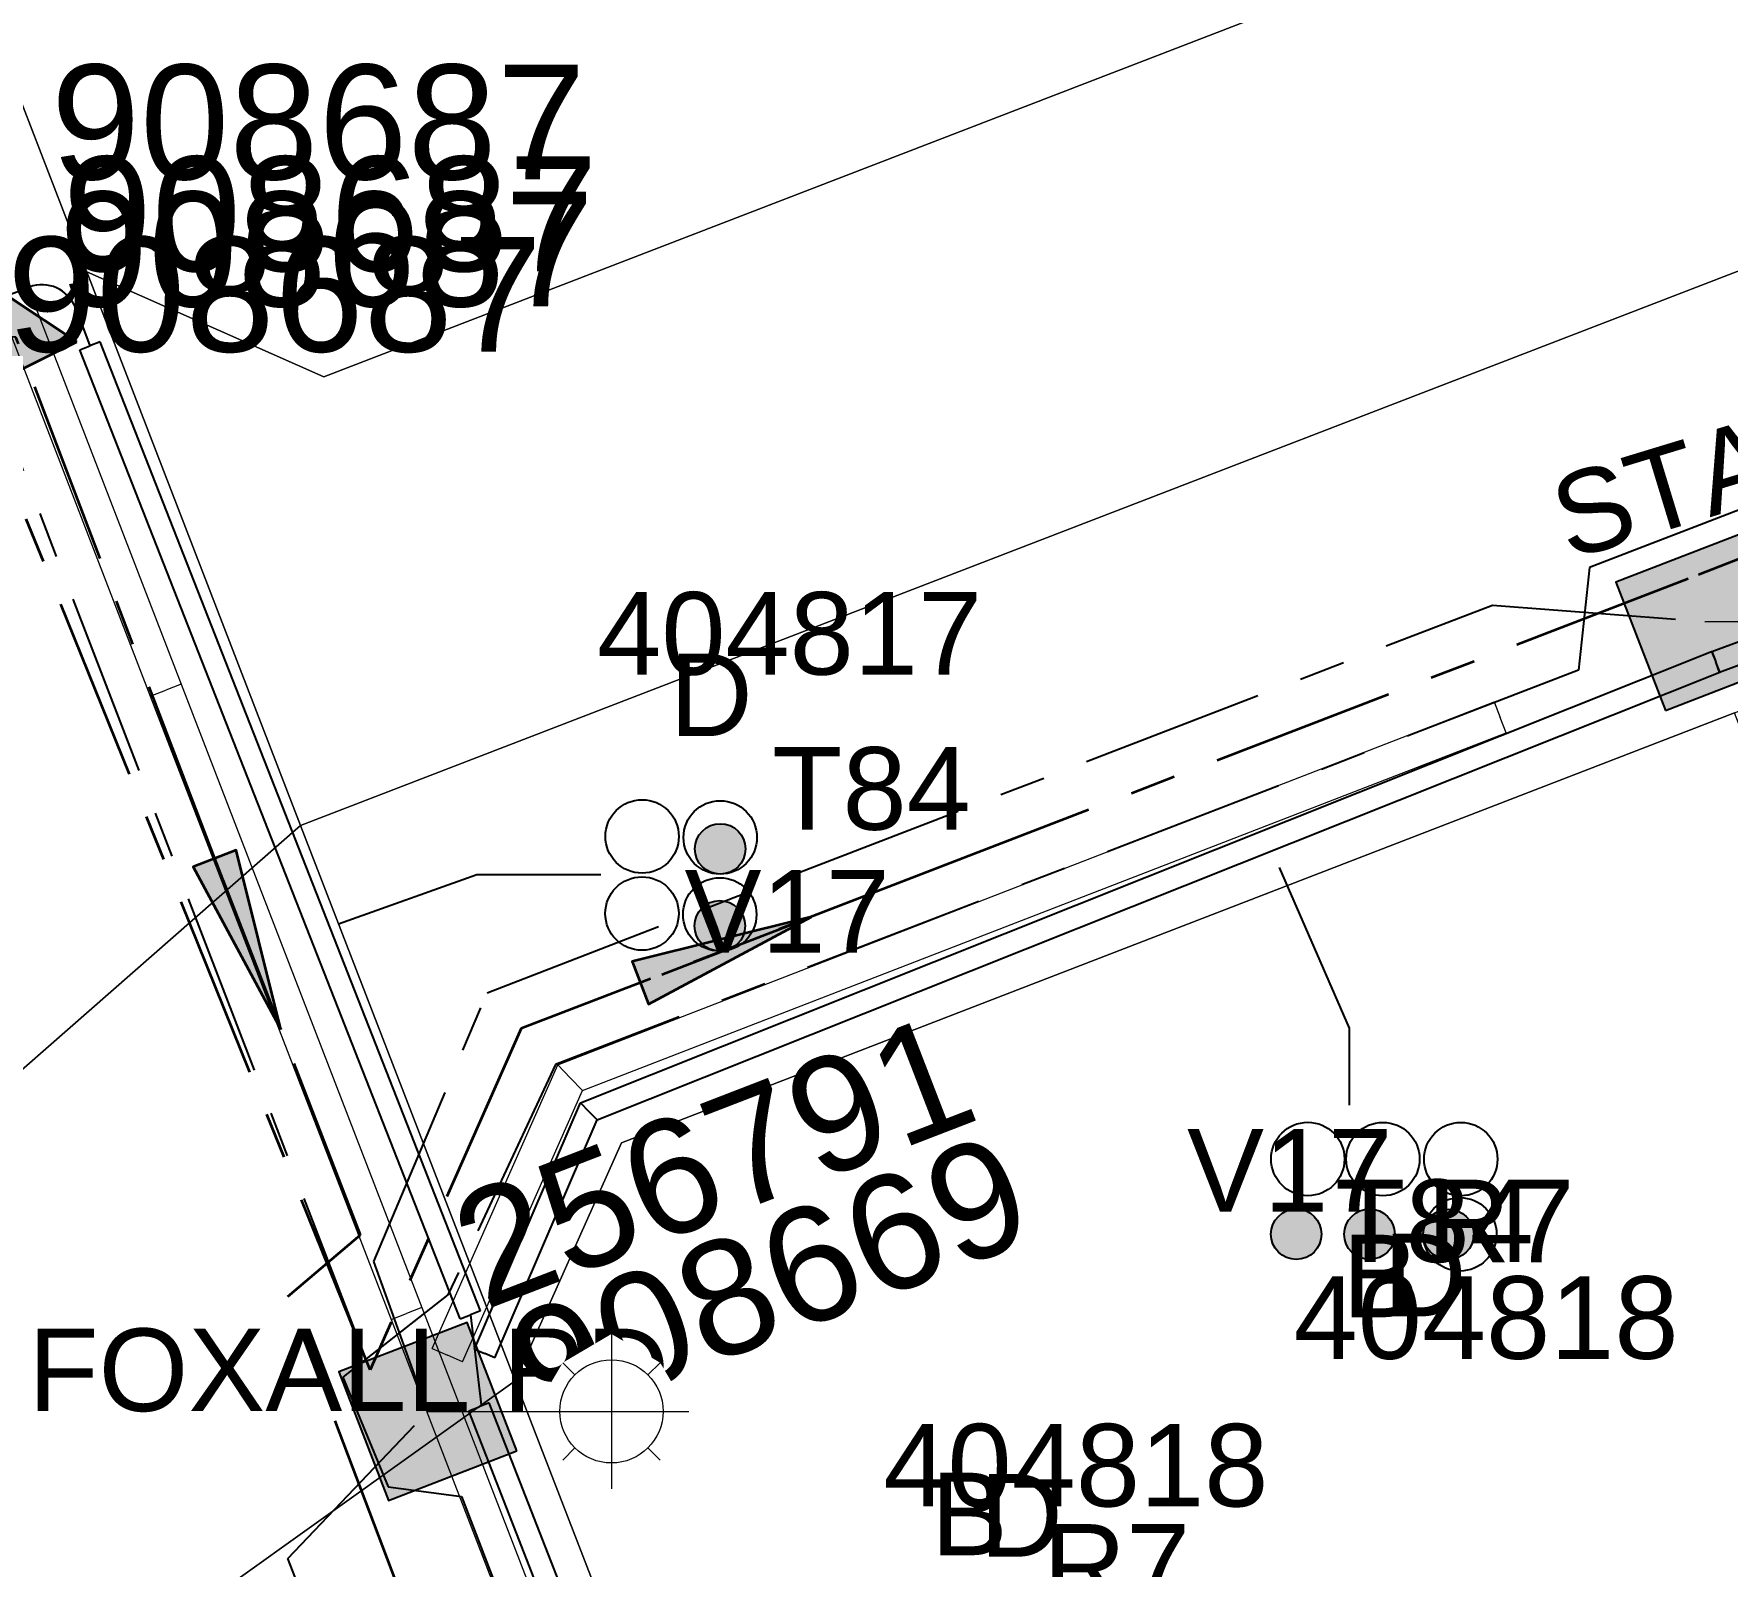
# Model space of a CAD drawing. Header units: metres. Extents: x 0 to 311631, y 0 to 6270612.
# Drawn here: x 311130.62 to 311167.52, y 6269954.25 to 6269987.64 of the extents above; entities that cross this region are included whole.
import ezdxf
from ezdxf import colors
from ezdxf.entities.mleader import LeaderData, LeaderLine
from ezdxf.enums import TextEntityAlignment as Align
from ezdxf.math import Vec2, Vec3

# ---------------------------------------------------------------- set-up
doc = ezdxf.new("R2010")
doc.units = ezdxf.units.M
doc.linetypes.add('Cable Exist UG', pattern=[7, 4, -1, 1, -1])
doc.layers.get('0').update_dxf_attribs({"color": 6})
for name, color, linetype, lineweight in [('_User Miscellaneous1', 30, 'Continuous', 13), ('_User_HV_Exist', 1, 'Continuous', 35), ('_User_LV_Exist', 5, 'Continuous', 35), ('Cadastre Developer_SP_NEW', 92, 'Continuous', 15), ('Cadastre Land Parcels_SP_EXT', 118, 'Continuous', 15), ('Cadastre Roads_SP_EXT', 218, 'Continuous', 15), ('Mains_HV_EXT', 13, 'Continuous', 25), ('Mains_LV_EXT', 163, 'Continuous', 25), ('Mains_LV_SL_EXT', 135, 'Continuous', 25)]:
    doc.layers.add(name, color=color, linetype=linetype, lineweight=lineweight)
for name, color, linetype in [('Duct_SP_EXT', 30, 'Continuous'), ('SupportsOH_SP_TR_HV_LV_SL_EXT', 7, 'Continuous'), ('SupportsUG_SP_LV_SL_EXT', 7, 'Continuous'), ('Trench_SP_EXT', 7, 'Continuous')]:
    doc.layers.add(name, color=color, linetype=linetype)
doc.styles.add('COLUMN_LABEL', font='arial.ttf', dxfattribs={"height": 2})
doc.styles.add('iecARIAL', font='arial.ttf', dxfattribs={"height": 2})
doc.styles.add('POLE_LABEL', font='arial.ttf', dxfattribs={"height": 2})
doc.styles.add('SL_LABEL', font='arial.ttf', dxfattribs={"height": 2})
doc.styles.get("Standard").update_dxf_attribs({"font": 'arial.ttf'})

# ---------------------------------------------------------------- blocks, each defined once
blk = doc.blocks.new('COLUMN_EXT')
blk.add_hatch(color=256).paths.add_polyline_path([(1.5, -1.5), (1.5, 1.5), (-1.5, 1.5), (-1.5, -1.5)])
blk.add_lwpolyline([(1.5, 1.5), (-1.5, 1.5), (-1.5, -1.5), (1.5, -1.5)], close=True)
at = {"flags": 1}
blk.add_attdef('Z', (-1.813, 2.351), '', height=0.2, rotation=180, dxfattribs=at)
at = {"flags": 9}
for tag, p in [('SUBURB', (-1.813, 1.8)), ('NOTES', (-1.813, 2)), ('STREETNAME', (-1.813, 1.6)), ('LOCATION', (-1.813, 1.4)), ('LEGEND', (-1.813, 1.2)), ('OWNED_BY', (-1.813, 0.6)), ('USAGE', (-1.813, 1)), ('STATE', (-1.813, 0.8)), ('COLUMN_TYPE', (-1.813, 0.4))]:
    blk.add_attdef(tag, text='', height=0.2, rotation=180, dxfattribs=at).set_placement(p, align=Align.MIDDLE_LEFT)
for tag, style, p in [('STRUCTURE_PLANT_NUMBER', 'POLE_LABEL', (-1.813, -0.031)), ('STREET_CODE', 'COLUMN_LABEL', (-1.813, 0.2))]:
    blk.add_attdef(tag, text='', height=0.2, rotation=180, dxfattribs=dict(at, style=style)).set_placement(p, align=Align.MIDDLE_LEFT)
at = {"style": 'COLUMN_LABEL', "width": 0.9, "flags": 8}
blk.add_attdef('ASSET_NUM', text='', height=2, rotation=270, dxfattribs=at).set_placement((2, -4), align=Align.MIDDLE_LEFT)
blk = doc.blocks.new('DUCT_EXT')
blk.add_circle((0, 0.8), 0.8)
at = {"flags": 1}
blk.add_attdef('Z', (0, 0), '', height=0.2, dxfattribs=at)
at = {"flags": 9}
for tag, p in [('DUCT_CODE', (0, 0)), ('XSECT_TYPE', (0, -0.2)), ('FB_REFERENCE', (0, -0.4)), ('STATE', (0, -0.6)), ('NOTES', (0, -0.8))]:
    blk.add_attdef(tag, text='', height=0.2, dxfattribs=at).set_placement(p, align=Align.MIDDLE_LEFT)
blk = doc.blocks.new('POLE_EXT')
blk.add_hatch(color=256).paths.add_polyline_path([(-1, 0, 1), (1, 0, 1)])
blk.add_lwpolyline([(-1, 0, 1), (1, 0, 1)], format="xyb", close=True)
at = {"flags": 8}
blk.add_attdef('pNumber', text='', height=2, dxfattribs=at).set_placement((2.5, 2.5), align=Align.MIDDLE_CENTER)
at = {"style": 'POLE_LABEL', "flags": 9}
for tag, p in [('STRUCTURE_PLANT_NUMBER', (1.355, 0.028)), ('STREET_CODE', (1.355, -0.2))]:
    blk.add_attdef(tag, text='', height=0.2, dxfattribs=at).set_placement(p, align=Align.MIDDLE_LEFT)
at = {"flags": 9}
for tag, p in [('OWNED_BY', (1.355, -0.4)), ('SPECIAL_USE', (1.355, -0.8)), ('PARENT', (1.355, -0.6)), ('STATE', (1.355, -1)), ('USAGE', (1.355, -1.2)), ('cLV', (1.355, -1.4)), ('hDepth', (1.355, -1.6)), ('hDia', (1.355, -1.8)), ('cHV', (1.355, -2)), ('LBRACKET', (1.355, -2.2)), ('LExisting', (1.355, -2.4)), ('LANTNUMBER', (1.355, -2.6)), ('LOther', (1.355, -2.8)), ('LRemove', (1.355, -3)), ('cLinedev', (1.355, -3.4)), ('LEGEND', (1.355, -3.2)), ('pExisting', (1.355, -3.8)), ('LOCATION', (1.355, -3.6)), ('PFNUMBER', (1.355, -4)), ('pFooting', (1.355, -4.4)), ('NEWPFNUMBER', (1.355, -4.2)), ('pNew', (1.355, -4.6)), ('pRelocate', (1.355, -5)), ('pRemove', (1.355, -5.2)), ('pReplace', (1.355, -5.4)), ('pStay', (1.355, -5.6)), ('pType', (1.355, -5.8)), ('cspan', (1.355, -6)), ('STREETNAME', (1.355, -6.2)), ('SUBURB', (1.355, -6.4)), ('NOTES', (1.355, -6.6)), ('OPERATED_BY', (1.355, -7.014)), ('MAINTAINED_BY', (1.355, -6.814))]:
    blk.add_attdef(tag, text='', height=0.2, dxfattribs=at).set_placement(p, align=Align.MIDDLE_LEFT)
at = {"flags": 1}
blk.add_attdef('Z', (1.355, -7.328), '', height=0.2, dxfattribs=at)
blk = doc.blocks.new('CABLE_LARGE_EXT')
h = blk.add_hatch(color=256)
edge = h.paths.add_edge_path()
edge.add_arc((0, 0.55), 0.55, 0, 360)
blk.add_circle((0, 0.55), 0.55)
at = {"flags": 1}
blk.add_attdef('Z', (0, 0), '', height=0.2, dxfattribs=at)
at = {"flags": 9}
for tag, p in [('COND_CODE', (0, 0)), ('STATE', (0, -0.4)), ('FB_REFERENCE', (0, -0.2)), ('XSECT_SIZE', (0, -0.6)), ('NOTES', (0, -0.8))]:
    blk.add_attdef(tag, text='', height=0.2, dxfattribs=at).set_placement(p, align=Align.MIDDLE_LEFT)
blk = doc.blocks.new('*U404')
h = blk.add_hatch(color=256)
h.dxf.hatch_style = 1
h.paths.add_polyline_path([(0.002, 4), (-0.5, 0), (0.5, 0)])
blk.add_line((0, 0.5), (0.002, 4))
at = {"flags": 128}
blk.add_lwpolyline([(0.002, 4), (-0.5, 0), (0.5, 0)], close=True, dxfattribs=at)
blk.add_circle((0, 0), 0.0001)
blk = doc.blocks.new('SL_LANTERN_EXT')
at = {"flags": 9}
for tag, p in [('LRATECODE', (-7.4, 0)), ('LOUTREACHVOCAB', (-7.2, 0)), ('LOUTREACH', (-7, 0)), ('LANTNUMBER', (-6.6, 0)), ('LNEW', (-6.4, 0)), ('LMASTVOCAB', (-6.2, 0)), ('LMAST', (-6, 0)), ('LLAMPVOCAB', (-5.8, 0)), ('LLAMP', (-5.6, 0)), ('LEXIST', (-5.4, 0)), ('LCHARGE3PERCENT', (-5.2, 0)), ('LCHARGE3', (-5, 0)), ('LCHARGE2PERCENT', (-4.8, 0)), ('LCHARGE2', (-4.6, 0)), ('LCHARGE1PERCENT', (-4.4, 0)), ('LCHARGE1', (-4.2, 0)), ('LCATEGORY', (-4, 0)), ('LBRACKETVOCAB', (-3.8, 0)), ('LBRACKET', (-3.6, 0)), ('LKINGHEIGHT', (-3.4, 0)), ('CREPLACE', (-3.2, 0)), ('CREMOVE', (-3, 0)), ('CNUMBER', (-2.8, 0)), ('CNEW', (-2.6, 0)), ('CEXIST', (-2.4, 0)), ('USAGE', (-2.2, 0)), ('STATE', (-2, 0)), ('OWNED_BY', (-1.8, 0)), ('ORIENTATION', (-1.6, 0)), ('OPERATING_VOLTAGE', (-1.4, 0)), ('NO_PHASES', (-1.2, 0)), ('LANTERN_TYPE', (-1, 0)), ('LANTERN_PURPOSE', (-0.8, 0)), ('CONTROL_TYPE', (-0.6, 0)), ('CONSTRUCTED_VOLTAGE', (-0.4, 0))]:
    blk.add_attdef(tag, text='', height=0.001, rotation=270, dxfattribs=at).set_placement(p, align=Align.MIDDLE_LEFT)
at = {"style": 'SL_LABEL', "flags": 9}
blk.add_attdef('STREET_CODE', text='', height=0.001, rotation=270, dxfattribs=at).set_placement((0.001, 0), align=Align.MIDDLE_LEFT)
at = {"flags": 1}
blk.add_attdef('Z', (0, 0), '', height=0.001, rotation=270, dxfattribs=at)
at = {"width": 0.9}
blk.add_attdef('LNUMBER', text='', height=1, dxfattribs=at).set_placement((7, -1), align=Align.MIDDLE_LEFT)
at = {"flags": 9}
for tag, p in [('LREMOVE', (0, -7.6)), ('LREPLACE', (0, -7.8)), ('LTYPE', (0, -8)), ('LTYPEVOCAB', (0, -8.2)), ('LEGEND', (0, -8.4)), ('SUBURB', (0, -8.6)), ('STREETNAME', (0, -8.8)), ('LOCATION', (0, -9)), ('NOTES', (0, -9.2)), ('MAINTAINED_BY', (0, -9.863))]:
    blk.add_attdef(tag, text='', height=0.001, dxfattribs=at).set_placement(p, align=Align.MIDDLE_LEFT)
blk.add_attdef('OPERATED_BY', (0, -9.607), '', height=0.001, dxfattribs=at)
blk.add_wipeout([(5.688, 0), (5.061, -1.061), (4, -1.688), (2.939, -1.061), (2.313, 0), (2.939, 1.061), (4, 1.687), (5.061, 1.061)])
for p, q in [((4, 1.687), (4, 0)), ((2.939, 1.061), (3.205, 0.795)), ((5.061, 1.061), (4.795, 0.795)), ((0, 0), (4, 0)), ((4, 0), (5.688, 0)), ((4, 0), (4, -1.688)), ((2.939, -1.061), (3.205, -0.795)), ((5.061, -1.061), (4.795, -0.795))]:
    blk.add_line(p, q)
blk.add_circle((4, 0), 1.125)
blk = doc.blocks.new('ARROW')
h = blk.add_hatch(color=256)
h.dxf.hatch_style = 1
h.paths.add_polyline_path([(-4.0001, -0.0001), (-0.0001, -0.5001), (-0.0001, 0.4999)])
blk.add_line((-0.5001, -0.0001), (-4.0001, -0.0001))
at = {"flags": 128}
blk.add_lwpolyline([(-4.0001, -0.0001), (-0.0001, -0.5001), (-0.0001, 0.4999)], close=True, dxfattribs=at)
blk.add_circle((-0.0001, -0.0001), 0.0001)
blk = doc.blocks.new('*U442')
h = blk.add_hatch(color=256)
h.dxf.hatch_style = 1
edge = h.paths.add_edge_path()
edge.add_arc((-2.048, 1.434), 0.2, -215.0017, 144.9983)
h = blk.add_hatch(color=256)
h.dxf.hatch_style = 1
h.paths.add_polyline_path([(3.224, -1.362), (2.179, 0.019), (1.505, -1.576)])
for p, q in [((-1.065, 1.966), (-2.212, 0.328)), ((-1.638, 1.147), (-2.048, 1.434))]:
    blk.add_line(p, q)
at = {"flags": 128}
blk.add_lwpolyline([(3.224, -1.362), (2.179, 0.019), (1.505, -1.576)], close=True, dxfattribs=at)
blk.add_circle((-2.048, 1.434), 0.2)
blk = doc.blocks.new('*U443')
h = blk.add_hatch(color=256)
h.dxf.hatch_style = 1
edge = h.paths.add_edge_path()
edge.add_arc((-2.049, 1.432), 0.2, 145.0531, 505.0531)
h = blk.add_hatch(color=256)
h.dxf.hatch_style = 1
h.paths.add_polyline_path([(3.025, 1.76), (1.293, 1.754), (2.164, 0.257)])
for p, q in [((-1.067, 1.965), (-2.212, 0.326)), ((-1.639, 1.146), (-2.049, 1.432))]:
    blk.add_line(p, q)
at = {"flags": 128}
blk.add_lwpolyline([(3.025, 1.76), (1.293, 1.754), (2.164, 0.257)], close=True, dxfattribs=at)
blk.add_circle((-2.049, 1.432), 0.2)

msp = doc.modelspace()

# ---------------------------------------------------------------- linework, layer by layer
at = {"layer": '_User Miscellaneous1', "transparency": 33554687}
for p, q in [((311130.341, 6269982.501), (311133.829, 6269973.469)), ((311129.67, 6269982.241), (311133.157, 6269973.209)), ((311133.157, 6269973.209), (311133.493, 6269973.339)), ((311133.157, 6269973.209), (311138.403, 6269959.623)), ((311133.829, 6269973.469), (311133.493, 6269973.339)), ((311162.443, 6269973.082), (311162.573, 6269972.746)), ((311162.703, 6269972.41), (311162.573, 6269972.746)), ((311138.403, 6269959.623), (311138.739, 6269959.753))]:
    msp.add_line(p, q, dxfattribs=at)
at = {"layer": '_User_HV_Exist', "linetype": 'Cable Exist UG'}
msp.add_lwpolyline([(311271.574, 6269926.572), (311273.407, 6269927.321), (311270.579, 6269934.599), (311270.579, 6269934.599), (311240.387, 6269922.955), (311238.629, 6269918.987), (311225.896, 6269913.995), (311225.896, 6269913.995), (311223.603, 6269919.932), (311205.844, 6269965.917), (311204.82, 6269968.568), (311204.82, 6269968.568), (311199.529, 6269982.27), (311192.084, 6269985.569), (311166.666, 6269975.767), (311150.589, 6269969.567), (311150.589, 6269969.567), (311141.242, 6269965.963), (311137.948, 6269958.525), (311129.961, 6269978.291), (311129.961, 6269978.291)], dxfattribs=at)
at = {"layer": 'Cadastre Developer_SP_NEW', "linetype": 'Continuous'}
msp.add_lwpolyline([(311213.442, 6270009.668), (311215.735, 6270014.833), (311191.811, 6270076.821), (311107.866, 6270044.418), (311131.772, 6269982.458), (311136.94, 6269980.169), (311213.442, 6270009.668)], close=True, dxfattribs=at)
msp.add_lwpolyline([(311213.442, 6270009.668), (311136.94, 6269980.169), (311131.772, 6269982.458), (311136.427, 6269970.393), (311189.771, 6269990.972), (311213.834, 6270000.255)], dxfattribs=at)
at = {"layer": 'Cadastre Land Parcels_SP_EXT', "linetype": 'Continuous'}
for points in [[(311213.442, 6270009.668), (311215.735, 6270014.833), (311191.811, 6270076.821), (311107.866, 6270044.418), (311131.772, 6269982.458), (311136.94, 6269980.169), (311213.442, 6270009.668)], [(311174.986, 6269953.96), (311167.677, 6269972.844), (311143.428, 6269963.471), (311141.108, 6269958.284), (311146.967, 6269943.124), (311174.986, 6269953.96)]]:
    msp.add_lwpolyline(points, close=True, dxfattribs=at)
msp.add_lwpolyline([(311213.442, 6270009.668), (311136.94, 6269980.169), (311131.772, 6269982.458), (311136.427, 6269970.393), (311189.771, 6269990.972), (311213.834, 6270000.255)], dxfattribs=at)
at = {"layer": 'Cadastre Roads_SP_EXT', "linetype": 'Continuous'}
for points in [[(311136.427, 6269970.393), (311131.771, 6269982.459), (311123.653, 6270003.499), (311105.27, 6269995.169), (311109.238, 6269984.901), (311114.01, 6269972.546), (311118.783, 6269960.194), (311120.307, 6269956.251), (311136.427, 6269970.393)], [(311143.428, 6269963.471), (311167.677, 6269972.844), (311191.926, 6269982.219), (311189.771, 6269990.972), (311136.427, 6269970.393), (311141.108, 6269958.284), (311143.428, 6269963.471)], [(311124.191, 6269946.195), (311141.108, 6269958.284), (311136.427, 6269970.393), (311120.307, 6269956.251), (311122.75, 6269949.926), (311120.463, 6269944.755), (311124.191, 6269946.195)], [(311193.994, 6269821.464), (311188.286, 6269836.229), (311179.912, 6269857.895), (311170.909, 6269881.185), (311166.416, 6269892.807), (311164.714, 6269897.211), (311161.912, 6269904.458), (311157.41, 6269916.108), (311152.186, 6269929.623), (311146.967, 6269943.124), (311141.108, 6269958.284), (311124.191, 6269946.195), (311137.148, 6269912.668), (311142.369, 6269899.158), (311143.056, 6269897.378), (311146.872, 6269887.504), (311151.375, 6269875.852), (311156.322, 6269863.051), (311161.51, 6269849.627), (311166.734, 6269836.108), (311171.238, 6269824.454), (311175.742, 6269812.801), (311179.723, 6269802.498), (311193.994, 6269821.464)]]:
    msp.add_lwpolyline(points, close=True, dxfattribs=at)
at = {"layer": 'Duct_SP_EXT'}
for p, q in [((311167.183, 6269974.183), (311192.45, 6269983.572)), ((311167.35, 6269973.733), (311192.428, 6269983.051)), ((311132.067, 6269980.934), (311131.843, 6269980.846)), ((311140.355, 6269959.816), (311132.067, 6269980.934)), ((311131.62, 6269980.758), (311131.843, 6269980.846)), ((311139.908, 6269959.64), (311131.62, 6269980.758)), ((311142.531, 6269964.345), (311167.178, 6269974.181)), ((311167.178, 6269974.181), (311167.267, 6269973.958)), ((311167.183, 6269974.183), (311167.267, 6269973.958)), ((311167.356, 6269973.735), (311167.267, 6269973.958)), ((311167.35, 6269973.733), (311167.267, 6269973.958)), ((311142.893, 6269963.973), (311167.356, 6269973.735)), ((311140.223, 6269958.977), (311142.531, 6269964.345)), ((311142.531, 6269964.345), (311142.712, 6269964.159)), ((311140.664, 6269958.787), (311142.893, 6269963.973)), ((311142.893, 6269963.973), (311142.712, 6269964.159)), ((311139.908, 6269959.64), (311140.131, 6269959.728)), ((311140.355, 6269959.816), (311140.131, 6269959.728)), ((311140.223, 6269958.977), (311140.444, 6269958.882)), ((311140.664, 6269958.787), (311140.444, 6269958.882)), ((311140.097, 6269957.635), (311140.321, 6269957.722)), ((311140.544, 6269957.809), (311140.321, 6269957.722)), ((311146.287, 6269943.083), (311140.544, 6269957.809)), ((311145.839, 6269942.909), (311140.097, 6269957.635))]:
    msp.add_line(p, q, dxfattribs=at)
for points in [[(311159.286, 6269964.293), (311159.286, 6269965.973), (311157.761, 6269969.474)], [(311142.973, 6269969.316), (311140.273, 6269969.316), (311137.259, 6269968.239)]]:
    msp.add_lwpolyline(points, dxfattribs=at)
at = {"layer": 'Mains_HV_EXT', "linetype": 'Cable Exist UG'}
msp.add_lwpolyline([(311271.574, 6269926.572), (311268.791, 6269933.909), (311268.791, 6269933.909), (311240.387, 6269922.955), (311238.629, 6269918.987), (311225.896, 6269913.995), (311225.896, 6269913.995), (311223.603, 6269919.932), (311205.844, 6269965.917), (311204.82, 6269968.568), (311204.82, 6269968.568), (311199.529, 6269982.27), (311192.084, 6269985.569), (311166.666, 6269975.767), (311150.589, 6269969.567), (311150.589, 6269969.567), (311141.242, 6269965.963), (311137.948, 6269958.525), (311129.475, 6269980.512), (311128.762, 6269982.542)], dxfattribs=at)
at = {"layer": 'Mains_LV_EXT', "linetype": 'Cable Exist UG'}
for points in [[(311204.959, 6269965.434), (311198.745, 6269981.524), (311192.104, 6269984.505), (311169.416, 6269975.756), (311167.898, 6269977.314), (311167.898, 6269977.314), (311164.518, 6269976.01), (311164.275, 6269973.773), (311141.989, 6269965.179), (311139.643, 6269960.16), (311137.352, 6269958.364), (311137.352, 6269958.364), (311138.342, 6269955.974), (311139.935, 6269955.769), (311145.085, 6269942.447)], [(311145.074, 6269942.476), (311146.18, 6269939.614), (311144.323, 6269939.002), (311144.323, 6269939.002), (311138.601, 6269953.673), (311136.154, 6269960.124), (311137.734, 6269961.469), (311137.734, 6269961.469), (311134.561, 6269969.672), (311130.229, 6269981.034), (311128.026, 6269981.222)]]:
    msp.add_lwpolyline(points, dxfattribs=at)
at = {"layer": 'Mains_LV_SL_EXT', "linetype": 'Cable Exist UG'}
for points in [[(311139.206, 6269957.621), (311138.028, 6269960.885), (311138.028, 6269960.885), (311140.496, 6269966.746), (311162.404, 6269975.195), (311167.033, 6269974.837)], [(311145.063, 6269942.503), (311140.606, 6269942.774), (311140.606, 6269942.774), (311136.156, 6269954.417), (311139.206, 6269957.621)]]:
    msp.add_lwpolyline(points, dxfattribs=at)
at = {"layer": 'Trench_SP_EXT', "linetype": 'Cable Exist UG'}
msp.add_lwpolyline([(311128.136, 6269981.229), (311130.525, 6269982.126), (311130.525, 6269982.126, -0.412019), (311131.524, 6269981.677), (311131.524, 6269981.677), (311131.843, 6269980.846)], format="xyb", dxfattribs=at)
msp.add_lwpolyline([(311140.131, 6269959.728), (311140.368, 6269957.762)], dxfattribs=at)

# ---------------------------------------------------------------- block references
at = {"layer": '_User Miscellaneous1'}
ref = msp.add_blockref('POLE_EXT', (311128.039, 6269981.217), dxfattribs=at)
ref.add_attrib('ASSET_NUM', '908687', dxfattribs={"layer": '0', "height": 2.5, "style": 'POLE_LABEL'}).set_placement((311130.994, 6269985.723), align=Align.MIDDLE_LEFT)
at = {"layer": '_User_HV_Exist'}
ref = msp.add_blockref('POLE_EXT', (311128.039, 6269981.217), dxfattribs=at)
ref.add_attrib('ASSET_NUM', '908687', dxfattribs={"layer": '0', "height": 2.5, "style": 'POLE_LABEL'}).set_placement((311131.173, 6269982.953), align=Align.MIDDLE_LEFT)
at = {"layer": '_User_HV_Exist', "linetype": 'Continuous', "transparency": 33554687, "rotation": 291.1237861404398}
msp.add_blockref('*U404', (311143.836, 6269966.963), dxfattribs=at)
at = {"layer": '_User_LV_Exist'}
ref = msp.add_blockref('POLE_EXT', (311128.039, 6269981.217), dxfattribs=at)
ref.add_attrib('ASSET_NUM', '908687', dxfattribs={"layer": '0', "height": 2.5, "style": 'POLE_LABEL'}).set_placement((311131.251, 6269983.721), align=Align.MIDDLE_LEFT)
at = {"layer": 'Duct_SP_EXT'}
for name, p in [('DUCT_EXT', (311143.874, 6269969.351)), ('DUCT_EXT', (311145.576, 6269969.33)), ('CABLE_LARGE_EXT', (311145.576, 6269969.33)), ('DUCT_EXT', (311143.871, 6269967.671)), ('DUCT_EXT', (311145.566, 6269967.652)), ('CABLE_LARGE_EXT', (311145.566, 6269967.652))]:
    msp.add_blockref(name, p, dxfattribs=at)
at = {"layer": 'Duct_SP_EXT', "rotation": 269.9506984013176}
for name, p in [('DUCT_EXT', (311157.579, 6269963.122)), ('DUCT_EXT', (311159.215, 6269963.121)), ('DUCT_EXT', (311160.913, 6269963.119)), ('DUCT_EXT', (311160.894, 6269961.48)), ('CABLE_LARGE_EXT', (311157.577, 6269961.483)), ('CABLE_LARGE_EXT', (311159.174, 6269961.482)), ('CABLE_LARGE_EXT', (311160.894, 6269961.48))]:
    msp.add_blockref(name, p, dxfattribs=at)
at = {"layer": 'SupportsOH_SP_TR_HV_LV_SL_EXT'}
ref = msp.add_blockref('POLE_EXT', (311128.039, 6269981.217), dxfattribs=at)
ref.add_attrib('ASSET_NUM', '908687', dxfattribs={"layer": '0', "height": 2.5, "style": 'POLE_LABEL'}).set_placement((311130.039, 6269981.967), align=Align.MIDDLE_LEFT)
at = {"layer": 'SupportsUG_SP_LV_SL_EXT'}
ref = msp.add_blockref('COLUMN_EXT', (311167.033, 6269974.837), dxfattribs=dict(at, rotation=201.0885367513567))
ref.add_attrib('ASSET_NUM', '908670', dxfattribs={"layer": '0', "height": 2.5, "rotation": 291.0885, "style": 'COLUMN_LABEL'}).set_placement((311169.033, 6269975.587), align=Align.MIDDLE_LEFT)
ref = msp.add_blockref('COLUMN_EXT', (311139.206, 6269957.621), dxfattribs=dict(at, rotation=291.1330036047397))
ref.add_attrib('ASSET_NUM', '908669', dxfattribs={"layer": '0', "height": 2.5, "rotation": 21.133, "style": 'COLUMN_LABEL'}).set_placement((311141.206, 6269958.371), align=Align.MIDDLE_LEFT)

# ---------------------------------------------------------------- texts
at = {"layer": 'Cadastre Roads_SP_EXT'}
msp.add_text('STAMFORD BRIDGE AVE', height=1.8, rotation=16.9245, dxfattribs=at).set_placement((311164.063, 6269976.17))
msp.add_text('FOXALL RD', height=1.8, dxfattribs=at).set_placement((311130.495, 6269957.627))
at = {"layer": 'Duct_SP_EXT'}
for s, p in [('404817', (311142.894, 6269973.678)), ('D', (311144.469, 6269972.338)), ('T84', (311146.704, 6269970.298)), ('V17', (311144.799, 6269967.618)), ('V17', (311155.748, 6269961.974)), ('T84', (311158.971, 6269960.874)), ('R7', (311160.977, 6269960.87)), ('B', (311159.127, 6269959.673)), ('D', (311160.025, 6269959.693)), ('404818', (311158.068, 6269958.766)), ('404818', (311149.13, 6269955.548)), ('B', (311150.166, 6269954.486)), ('D', (311151.227, 6269954.455)), ('R7', (311152.604, 6269953.364))]:
    msp.add_text(s, height=1.8, dxfattribs=at).set_placement(p)

# ---------------------------------------------------------------- next in the draw order: block references
at = {"layer": '_User Miscellaneous1'}
ref = msp.add_blockref('SL_LANTERN_EXT', (311167.033, 6269974.837), dxfattribs=at)
ref.add_attrib('ASSET_NUM', '256792', dxfattribs={"layer": '0', "height": 2.5, "rotation": 291.0885, "style": 'iecARIAL'}).set_placement((311168.533, 6269976.337), align=Align.BOTTOM_LEFT)
ref = msp.add_blockref('SL_LANTERN_EXT', (311139.206, 6269957.621), dxfattribs=at)
ref.add_attrib('ASSET_NUM', '256791', dxfattribs={"layer": '0', "height": 2.5, "rotation": 21.133, "style": 'iecARIAL'}).set_placement((311140.706, 6269959.121), align=Align.BOTTOM_LEFT)

# ---------------------------------------------------------------- next in the draw order: linework, layer by layer
at = {"layer": '_User Miscellaneous1', "transparency": 33554687}
for p, q in [((311133.829, 6269973.469), (311139.075, 6269959.882)), ((311142.038, 6269965.176), (311162.443, 6269973.082)), ((311142.576, 6269964.612), (311162.703, 6269972.41)), ((311139.301, 6269958.992), (311142.038, 6269965.176)), ((311142.038, 6269965.176), (311142.307, 6269964.894)), ((311142.576, 6269964.612), (311142.307, 6269964.894)), ((311139.96, 6269958.701), (311142.576, 6269964.612)), ((311139.075, 6269959.882), (311138.739, 6269959.753)), ((311139.075, 6269959.882), (311143.677, 6269947.962)), ((311138.403, 6269959.623), (311143.006, 6269947.703)), ((311139.301, 6269958.992), (311139.63, 6269958.847)), ((311139.96, 6269958.701), (311139.63, 6269958.847))]:
    msp.add_line(p, q, dxfattribs=at)

# ---------------------------------------------------------------- next in the draw order: leaders
at = {"layer": 'Cadastre Developer_SP_NEW'}
ml = msp.add_multileader_mtext('Standard', dxfattribs=at)
ml.set_content('{\\C7;CONSTRUCTED UNDER URS18697}', color=256)
ml.set_leader_properties()
ml.build(insert=Vec2(0, 0))
ml.multileader.update_dxf_attribs({"leader_type": 2, "has_text_frame": 1, "text_left_attachment_type": 2, "text_right_attachment_type": 2, "dogleg_length": 0.01, "arrow_head_size": 2.5})
ctx = ml.context
ctx.base_point, ctx.char_height, ctx.arrow_head_size, ctx.landing_gap_size, ctx.plane_origin, ctx.plane_x_axis, ctx.plane_y_axis = Vec3(311107.02, 6270147.183), 1.8, 2.5, 1, Vec3(312440.418, 6270586.164), Vec3(0.932823, 0.360336), Vec3(-0.360336, 0.932823)
ctx.left_attachment, ctx.right_attachment, ctx.text_align_type = 2, 2, 1
notes = []
notes.append((ctx, [(0, (0, 0, 0), (0, 0), (1, 0), 1, [])]))
ctx.mtext.insert, ctx.mtext.text_direction, ctx.mtext.rotation, ctx.mtext.width, ctx.mtext.defined_height, ctx.mtext.alignment, ctx.mtext.flow_direction = Vec3(311127.057, 6270155.921), Vec3(0.932823, 0.360336), 0.368628, 65.08133, 51.825, 2, 5
ctx.mtext.has_bg_fill, ctx.mtext.bg_color, ctx.mtext.bg_scale_factor, ctx.mtext.bg_transparency, ctx.mtext.use_window_bg_color = 1, -1073741824, 2, 0, 1
for ctx, leaders in notes:
    for number, flags, end, landing, length, lines in leaders:
        leader = LeaderData()
        leader.index, (leader.has_last_leader_line, leader.has_dogleg_vector, leader.attachment_direction) = number, flags
        leader.last_leader_point, leader.dogleg_vector, leader.dogleg_length = Vec3(end), Vec3(landing), length
        for number, points, colour, breaks in lines:
            line = LeaderLine()
            line.index, line.vertices, line.color, line.breaks = number, Vec3.list(points), colors.encode_raw_color(colour), breaks
            leader.lines.append(line)
        ctx.leaders.append(leader)

# ---------------------------------------------------------------- next in the draw order: linework, layer by layer
at = {"layer": '_User_LV_Exist', "linetype": 'Cable Exist UG'}
msp.add_lwpolyline([(311145.074, 6269942.476), (311146.18, 6269939.614), (311144.323, 6269939.002), (311144.323, 6269939.002), (311138.601, 6269953.673), (311136.154, 6269960.124), (311137.734, 6269961.469), (311137.734, 6269961.469), (311134.561, 6269969.672), (311130.229, 6269981.034), (311130.229, 6269981.034)], dxfattribs=at)

# ---------------------------------------------------------------- next in the draw order: block references
at = {"layer": '_User_HV_Exist', "rotation": 326.2068594584956}
msp.add_blockref('*U442', (311128.039, 6269981.217), dxfattribs=at)
at = {"layer": '_User_LV_Exist', "rotation": 326.2068594584956}
msp.add_blockref('*U443', (311128.063, 6269981.154), dxfattribs=at)
at = {"layer": '_User_LV_Exist', "linetype": 'Continuous', "transparency": 33554687, "rotation": 111.1371761661884}
msp.add_blockref('ARROW', (311134.561, 6269969.672), dxfattribs=at)

doc.saveas('drawing.dxf')
